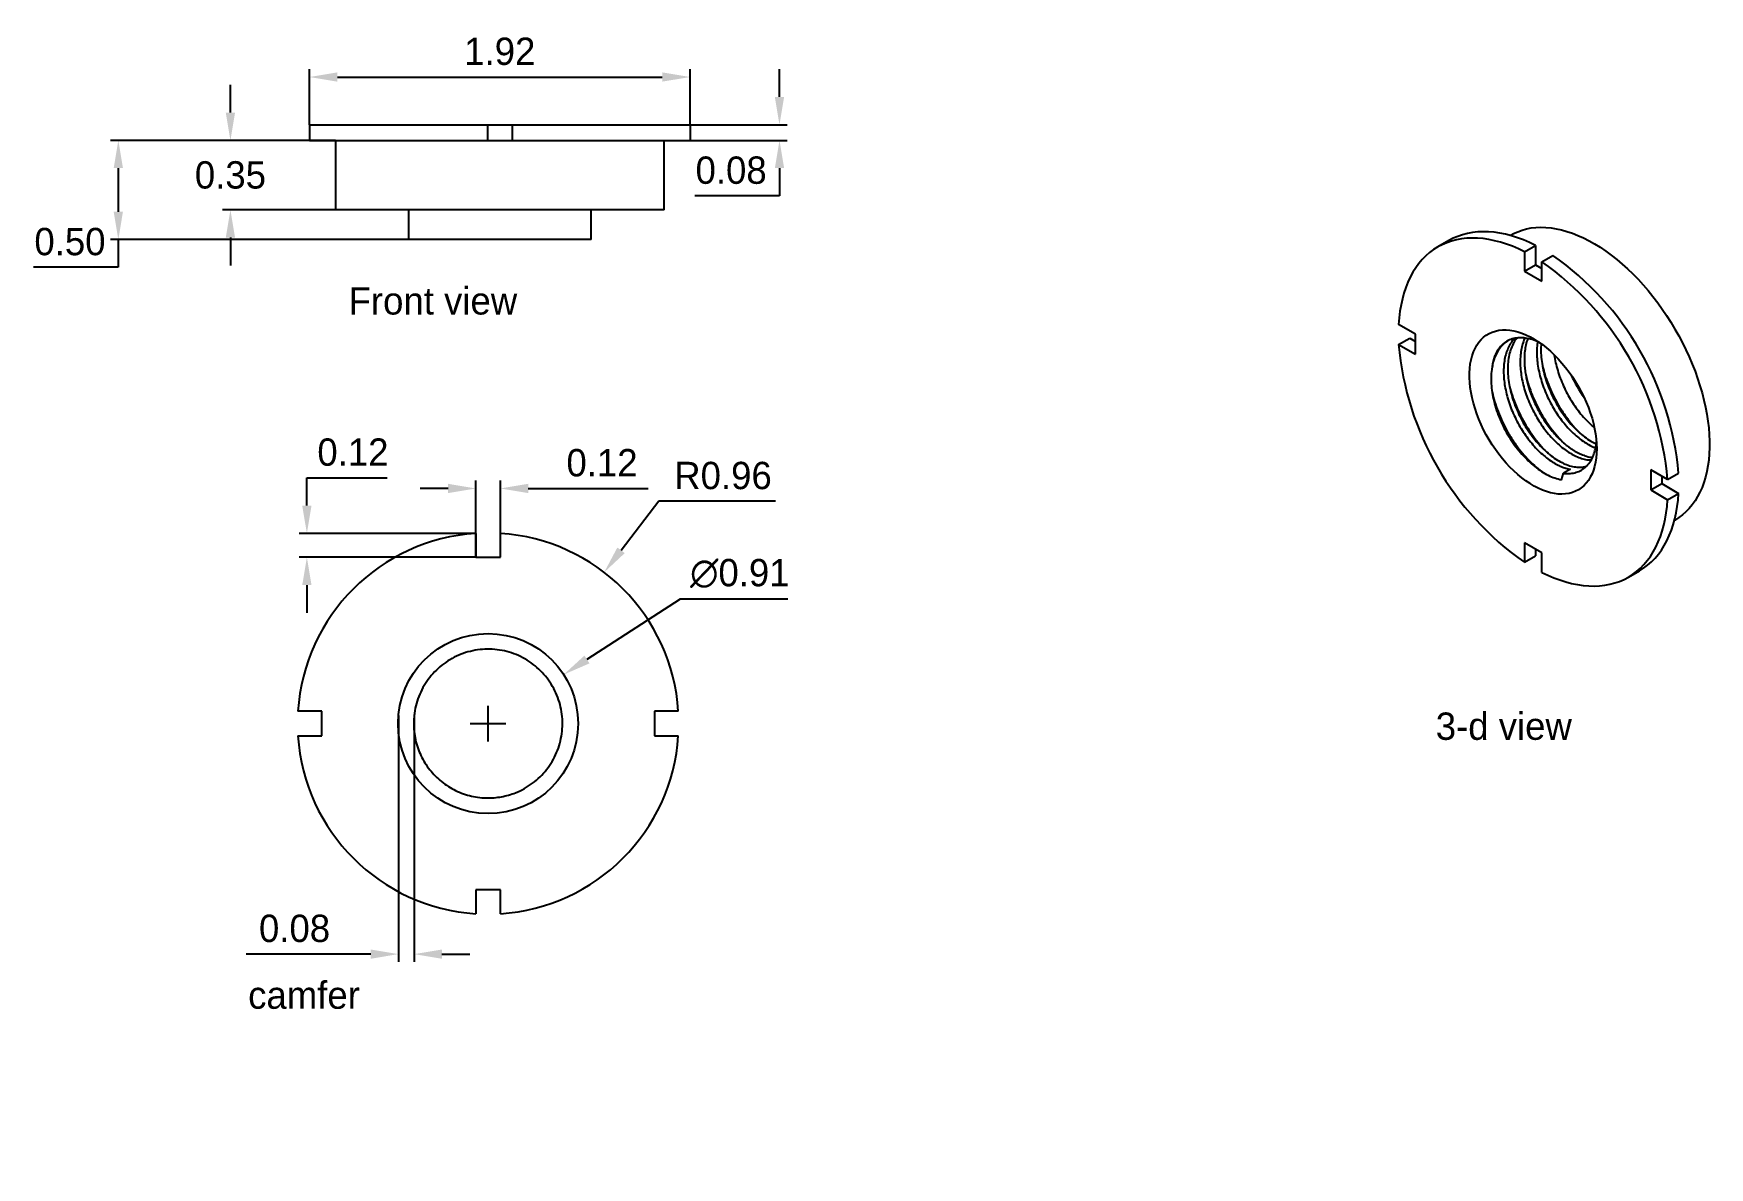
# Model space of a CAD drawing. Header units: inches. Extents: x 0.47 to 8.92, y 0.67 to 6.38.
import ezdxf

# ---------------------------------------------------------------- set-up
doc = ezdxf.new("R2010")
doc.units = ezdxf.units.IN
doc.header["$MEASUREMENT"] = 0
doc.header["$PDSIZE"] = -1
doc.dimstyles.get("Standard").update_dxf_attribs({"dimtxt": 0.18, "dimasz": 0.18, "dimexe": 0.18, "dimexo": 0.0625, "dimgap": 0.09, "dimtad": 0, "dimtih": 1, "dimtoh": 1, "dimdec": 4, "dimzin": 0, "dimdsep": 46, "dimtxsty": 'Standard', "dimcen": 0.09, "dimadec": 0, "dimazin": 0, "dimtfac": 1, "dimtdec": 4, "dimtofl": 0, "dimtmove": 0, "dimatfit": 3, "dimfxl": 1, "dimtolj": 1, "dimtzin": 0, "dimarcsym": 0})

# ---------------------------------------------------------------- blocks, each defined once
blk = doc.blocks.new('*D29')
at = {"color": 0, "lineweight": -2, "transparency": 16777216}
for p, q in [((1.8645, 5.9217), (1.8645, 6.2017)), ((3.7819, 5.9217), (3.7819, 6.2017)), ((2.0045, 6.1623), (3.6419, 6.1623))]:
    blk.add_line(p, q, dxfattribs=at)
at = {"color": 0, "transparency": 16777216}
for points in [[(2.0045, 6.1857), (2.0045, 6.139), (1.8645, 6.1623)], [(3.6419, 6.1857), (3.6419, 6.139), (3.7819, 6.1623)]]:
    blk.add_solid(points, dxfattribs=at)
at = {"layer": 'Defpoints', "color": 0, "transparency": 16777216}
for p in [(3.7819, 6.1623), (1.8645, 5.9217), (3.7819, 5.9217)]:
    blk.add_point(p, dxfattribs=at)
at = {"color": 0, "transparency": 16777216, "insert": (2.8232, 6.2912), "char_height": 0.1378, "attachment_point": 5}
blk.add_mtext('\\A1;1.92', dxfattribs=at)
blk = doc.blocks.new('*D30')
at = {"color": 0, "lineweight": -2, "transparency": 16777216}
for p, q in [((4.2329, 6.0617), (4.2329, 6.2017)), ((3.7819, 5.9217), (4.2722, 5.9217)), ((3.7819, 5.843), (4.2722, 5.843)), ((4.2329, 5.703), (4.2329, 5.563)), ((4.2329, 5.563), (3.8054, 5.563))]:
    blk.add_line(p, q, dxfattribs=at)
at = {"color": 0, "transparency": 16777216}
for points in [[(4.2095, 6.0617), (4.2562, 6.0617), (4.2329, 5.9217)], [(4.2095, 5.703), (4.2562, 5.703), (4.2329, 5.843)]]:
    blk.add_solid(points, dxfattribs=at)
at = {"layer": 'Defpoints', "color": 0, "transparency": 16777216}
for p in [(3.7819, 5.9217), (3.7819, 5.843), (4.2329, 5.843)]:
    blk.add_point(p, dxfattribs=at)
at = {"color": 0, "transparency": 16777216, "insert": (3.9891, 5.6919), "char_height": 0.1378, "attachment_point": 5}
blk.add_mtext('\\A1;0.08', dxfattribs=at)
blk = doc.blocks.new('*D31')
at = {"color": 0, "lineweight": -2, "transparency": 16777216}
for p, q in [((1.4652, 5.983), (1.4652, 6.123)), ((1.9945, 5.843), (1.4259, 5.843)), ((1.9945, 5.493), (1.4259, 5.493)), ((1.4652, 5.353), (1.4652, 5.213))]:
    blk.add_line(p, q, dxfattribs=at)
at = {"color": 0, "transparency": 16777216}
for points in [[(1.4419, 5.983), (1.4886, 5.983), (1.4652, 5.843)], [(1.4419, 5.353), (1.4886, 5.353), (1.4652, 5.493)]]:
    blk.add_solid(points, dxfattribs=at)
at = {"layer": 'Defpoints', "color": 0, "transparency": 16777216}
for p in [(1.9945, 5.843), (1.4652, 5.493), (1.9945, 5.493)]:
    blk.add_point(p, dxfattribs=at)
at = {"color": 0, "transparency": 16777216, "insert": (1.4652, 5.668), "char_height": 0.1378, "attachment_point": 5}
blk.add_mtext('\\A1;0.35', dxfattribs=at)
blk = doc.blocks.new('*D32')
at = {"color": 0, "lineweight": -2, "transparency": 16777216}
for p, q in [((1.8645, 5.843), (0.8608, 5.843)), ((0.9002, 5.703), (0.9002, 5.483)), ((2.3626, 5.343), (0.8608, 5.343)), ((0.9002, 5.343), (0.9002, 5.203)), ((0.9002, 5.203), (0.4727, 5.203))]:
    blk.add_line(p, q, dxfattribs=at)
at = {"color": 0, "transparency": 16777216}
for points in [[(0.8768, 5.703), (0.9235, 5.703), (0.9002, 5.843)], [(0.8768, 5.483), (0.9235, 5.483), (0.9002, 5.343)]]:
    blk.add_solid(points, dxfattribs=at)
at = {"layer": 'Defpoints', "color": 0, "transparency": 16777216}
for p in [(1.8645, 5.843), (0.9002, 5.343), (2.3626, 5.343)]:
    blk.add_point(p, dxfattribs=at)
at = {"color": 0, "transparency": 16777216, "insert": (0.6564, 5.3319), "char_height": 0.1378, "attachment_point": 5}
blk.add_mtext('\\A1;0.50', dxfattribs=at)
blk = doc.blocks.new('*D33')
at = {"color": 0, "lineweight": -2, "transparency": 16777216}
for p, q in [((3.6241, 4.0238), (3.4342, 3.7763)), ((4.2123, 4.0238), (3.6241, 4.0238)), ((2.7642, 2.8131), (2.7642, 2.9931)), ((2.6742, 2.9031), (2.8542, 2.9031))]:
    blk.add_line(p, q, dxfattribs=at)
at = {"color": 0, "transparency": 16777216}
blk.add_solid([(3.4157, 3.7905), (3.4527, 3.7621), (3.349, 3.6653)], dxfattribs=at)
at = {"layer": 'Defpoints', "color": 0, "transparency": 16777216}
for p in [(3.349, 3.6653), (2.7642, 2.9031)]:
    blk.add_point(p, dxfattribs=at)
at = {"color": 0, "transparency": 16777216, "insert": (3.9482, 4.1527), "char_height": 0.1378, "attachment_point": 5}
blk.add_mtext('\\A1;R0.96', dxfattribs=at)
blk = doc.blocks.new('*D34')
at = {"color": 0, "lineweight": -2, "transparency": 16777216}
for p, q in [((3.732, 3.5305), (3.2624, 3.2261)), ((4.2742, 3.5305), (3.732, 3.5305)), ((2.7642, 2.8131), (2.7642, 2.9931)), ((2.6742, 2.9031), (2.8542, 2.9031))]:
    blk.add_line(p, q, dxfattribs=at)
at = {"color": 0, "transparency": 16777216}
blk.add_solid([(3.2497, 3.2456), (3.2751, 3.2065), (3.1449, 3.1499)], dxfattribs=at)
at = {"layer": 'Defpoints', "color": 0, "transparency": 16777216}
for p in [(3.1449, 3.1499), (2.3835, 2.6562)]:
    blk.add_point(p, dxfattribs=at)
at = {"color": 0, "transparency": 16777216, "insert": (4.0331, 3.6594), "char_height": 0.1378, "attachment_point": 5}
blk.add_mtext('\\A1;∅0.91', dxfattribs=at)
blk = doc.blocks.new('*D35')
at = {"color": 0, "lineweight": -2, "transparency": 16777216}
for p, q in [((2.3122, 2.9434), (2.3122, 1.7015)), ((2.3914, 2.9434), (2.3914, 1.7015)), ((2.1722, 1.7409), (1.5448, 1.7409)), ((2.5314, 1.7409), (2.6714, 1.7409))]:
    blk.add_line(p, q, dxfattribs=at)
at = {"color": 0, "transparency": 16777216}
for points in [[(2.1722, 1.7642), (2.1722, 1.7175), (2.3122, 1.7409)], [(2.5314, 1.7642), (2.5314, 1.7175), (2.3914, 1.7409)]]:
    blk.add_solid(points, dxfattribs=at)
at = {"layer": 'Defpoints', "color": 0, "transparency": 16777216}
for p in [(2.3122, 2.9434), (2.3914, 2.9434), (2.3122, 1.7409)]:
    blk.add_point(p, dxfattribs=at)
at = {"color": 0, "transparency": 16777216, "insert": (1.7885, 1.8698), "char_height": 0.1378, "attachment_point": 5}
blk.add_mtext('\\A1;0.08', dxfattribs=at)
blk = doc.blocks.new('*D36')
at = {"color": 0, "lineweight": -2, "transparency": 16777216}
for p, q in [((1.8506, 4.0018), (1.8506, 4.1418)), ((1.8506, 4.1418), (2.2551, 4.1418)), ((2.7022, 3.8618), (1.8112, 3.8618)), ((2.7022, 3.7411), (1.8112, 3.7411)), ((1.8506, 3.6011), (1.8506, 3.4611))]:
    blk.add_line(p, q, dxfattribs=at)
at = {"color": 0, "transparency": 16777216}
for points in [[(1.8272, 4.0018), (1.8739, 4.0018), (1.8506, 3.8618)], [(1.8272, 3.6011), (1.8739, 3.6011), (1.8506, 3.7411)]]:
    blk.add_solid(points, dxfattribs=at)
at = {"layer": 'Defpoints', "color": 0, "transparency": 16777216}
for p in [(1.8506, 3.8618), (2.7022, 3.8618), (2.7022, 3.7411)]:
    blk.add_point(p, dxfattribs=at)
at = {"color": 0, "transparency": 16777216, "insert": (2.0828, 4.2707), "char_height": 0.1378, "attachment_point": 5}
blk.add_mtext('\\A1;0.12', dxfattribs=at)
blk = doc.blocks.new('*D37')
at = {"color": 0, "lineweight": -2, "transparency": 16777216}
for p, q in [((2.5622, 4.0883), (2.4222, 4.0883)), ((2.7022, 3.7411), (2.7022, 4.1277)), ((2.8262, 3.7411), (2.8262, 4.1277)), ((2.9662, 4.0883), (3.5707, 4.0883))]:
    blk.add_line(p, q, dxfattribs=at)
at = {"color": 0, "transparency": 16777216}
for points in [[(2.5622, 4.1117), (2.5622, 4.065), (2.7022, 4.0883)], [(2.9662, 4.1117), (2.9662, 4.065), (2.8262, 4.0883)]]:
    blk.add_solid(points, dxfattribs=at)
at = {"layer": 'Defpoints', "color": 0, "transparency": 16777216}
for p in [(2.8262, 4.0883), (2.7022, 3.7411), (2.8262, 3.7411)]:
    blk.add_point(p, dxfattribs=at)
at = {"color": 0, "transparency": 16777216, "insert": (3.3384, 4.2172), "char_height": 0.1378, "attachment_point": 5}
blk.add_mtext('\\A1;0.12', dxfattribs=at)

msp = doc.modelspace()

# ---------------------------------------------------------------- linework, layer by layer
at = {"color": 7, "linetype": 'Continuous', "lineweight": 25}
for p, q in [((1.8645, 5.9217), (1.8645, 5.843)), ((1.8645, 5.9217), (3.7819, 5.9217)), ((2.7612, 5.9217), (2.7612, 5.843)), ((2.8852, 5.9217), (2.8852, 5.843)), ((3.7819, 5.9217), (3.7819, 5.843)), ((1.8645, 5.843), (3.7819, 5.843)), ((1.9945, 5.843), (1.9945, 5.493)), ((3.652, 5.493), (3.652, 5.843)), ((3.652, 5.493), (1.9945, 5.493)), ((2.3626, 5.493), (2.3626, 5.343)), ((3.2839, 5.343), (3.2839, 5.493)), ((3.2839, 5.343), (2.3626, 5.343)), ((7.6071, 5.3377), (7.5514, 5.3055)), ((7.9205, 5.3663), (7.916, 5.3637)), ((7.9879, 5.2817), (8.0435, 5.3138)), ((7.9879, 5.2817), (7.9879, 5.1831)), ((8.0435, 5.3138), (8.0435, 5.2152)), ((8.0756, 5.231), (8.1312, 5.2632)), ((7.9879, 5.1831), (8.0435, 5.2152)), ((7.9879, 5.1831), (8.0756, 5.1325)), ((8.0435, 5.2152), (8.0756, 5.1968)), ((8.0756, 5.1325), (8.0756, 5.231)), ((7.4392, 4.8662), (7.3538, 4.9155)), ((7.3538, 4.8142), (7.4095, 4.8464)), ((7.4095, 4.8464), (7.4392, 4.8293)), ((7.4392, 4.765), (7.4392, 4.8662)), ((7.3538, 4.8142), (7.4392, 4.765)), ((8.1741, 4.1324), (8.185, 4.1646)), ((8.2204, 4.185), (8.185, 4.1646)), ((8.6243, 4.1821), (8.6243, 4.0808)), ((8.7096, 4.1328), (8.6243, 4.1821)), ((8.6799, 4.15), (8.6799, 4.113)), ((8.7096, 4.1328), (8.7653, 4.165)), ((8.6243, 4.0808), (8.6799, 4.113)), ((8.6243, 4.0808), (8.7096, 4.0316)), ((8.6799, 4.113), (8.7653, 4.0637)), ((8.7096, 4.0316), (8.7653, 4.0637)), ((8.7447, 3.9282), (8.7492, 3.9308)), ((2.7022, 3.8618), (2.7022, 3.7411)), ((2.8262, 3.7411), (2.8262, 3.8618)), ((8.0756, 3.764), (7.9879, 3.8146)), ((7.9879, 3.8146), (7.9879, 3.716)), ((2.7022, 3.7411), (2.8262, 3.7411)), ((7.9879, 3.716), (8.0435, 3.7482)), ((8.0435, 3.7825), (8.0435, 3.7482)), ((8.0756, 3.6654), (8.0756, 3.764)), ((8.512, 3.6415), (8.5677, 3.6737)), ((1.9262, 2.9651), (1.8055, 2.9651)), ((1.9262, 2.8411), (1.9262, 2.9651)), ((3.6022, 2.9651), (3.6022, 2.8411)), ((3.7229, 2.9651), (3.6022, 2.9651)), ((1.8055, 2.8411), (1.9262, 2.8411)), ((3.6022, 2.8411), (3.7229, 2.8411)), ((2.8262, 2.0651), (2.7022, 2.0651)), ((2.7022, 2.0651), (2.7022, 1.9444)), ((2.8262, 1.9444), (2.8262, 2.0651))]:
    msp.add_line(p, q, dxfattribs=at)
at = {"color": 7, "linetype": 'Continuous', "lineweight": 25, "flags": 128}
for points in [[(7.9879, 5.2817), (7.9574, 5.2962), (7.927, 5.309), (7.8969, 5.3202), (7.8671, 5.3296), (7.8376, 5.3373), (7.8084, 5.3433), (7.7798, 5.3475), (7.7516, 5.3499), (7.724, 5.3505), (7.6971, 5.3494), (7.6708, 5.3465), (7.6452, 5.3418), (7.6205, 5.3353), (7.5965, 5.3271), (7.5735, 5.3172), (7.5514, 5.3055), (7.5302, 5.2922), (7.5101, 5.2772), (7.491, 5.2606), (7.473, 5.2423), (7.4562, 5.2225), (7.4405, 5.2012), (7.4261, 5.1785), (7.4128, 5.1542), (7.4008, 5.1287), (7.3901, 5.1017), (7.3807, 5.0735), (7.3726, 5.0441), (7.3659, 5.0135), (7.3605, 4.9819), (7.3565, 4.9492), (7.3538, 4.9155)], [(8.0435, 5.3138), (8.0131, 5.3283), (7.9827, 5.3412), (7.9526, 5.3523), (7.9228, 5.3618), (7.8932, 5.3695), (7.8641, 5.3754), (7.8354, 5.3796), (7.8073, 5.382), (7.7797, 5.3827), (7.7527, 5.3815), (7.7265, 5.3786), (7.7009, 5.3739), (7.6761, 5.3675), (7.6522, 5.3592), (7.6292, 5.3493), (7.6071, 5.3377)], [(7.9205, 5.3663), (7.9331, 5.3731), (7.954, 5.3827), (7.9758, 5.3906), (7.9984, 5.3968), (8.0218, 5.4013), (8.0459, 5.4041), (8.0707, 5.4051), (8.0961, 5.4044), (8.122, 5.4019), (8.1484, 5.3977), (8.1753, 5.3918), (8.2025, 5.3842), (8.23, 5.3748), (8.2578, 5.3639), (8.2857, 5.3512), (8.3138, 5.337), (8.3419, 5.3211), (8.37, 5.3038), (8.398, 5.2849), (8.4259, 5.2645), (8.4535, 5.2428), (8.4809, 5.2196), (8.5079, 5.1952), (8.5346, 5.1695), (8.5608, 5.1426), (8.5864, 5.1145), (8.6115, 5.0854), (8.636, 5.0553), (8.6597, 5.0242), (8.6827, 4.9923), (8.7049, 4.9596), (8.7263, 4.9262), (8.7468, 4.8921), (8.7663, 4.8575), (8.7848, 4.8224), (8.8023, 4.7869), (8.8187, 4.7511), (8.834, 4.715), (8.8481, 4.6788), (8.8611, 4.6425), (8.8729, 4.6063), (8.8834, 4.5701), (8.8926, 4.5341), (8.9006, 4.4984), (8.9073, 4.463), (8.9126, 4.4281), (8.9167, 4.3936), (8.9194, 4.3598), (8.9207, 4.3266), (8.9207, 4.2941), (8.9194, 4.2625), (8.9167, 4.2317), (8.9126, 4.2019), (8.9073, 4.1732), (8.9006, 4.1455), (8.8926, 4.119), (8.8834, 4.0937), (8.8729, 4.0697), (8.8611, 4.047), (8.8481, 4.0257), (8.834, 4.0058), (8.8187, 3.9874), (8.8023, 3.9705), (8.7848, 3.9552), (8.7663, 3.9415), (8.7492, 3.9308)], [(8.3526, 4.2883), (8.3519, 4.2647), (8.3499, 4.242), (8.3465, 4.2203), (8.3418, 4.1996), (8.3359, 4.18), (8.3286, 4.1617), (8.3201, 4.1447), (8.3104, 4.1291), (8.2996, 4.1149), (8.2876, 4.1023), (8.2745, 4.0912), (8.2604, 4.0817), (8.2454, 4.0738), (8.2294, 4.0676), (8.2127, 4.0631), (8.1951, 4.0604), (8.1769, 4.0593), (8.1581, 4.06), (8.1387, 4.0625), (8.1189, 4.0666), (8.0988, 4.0725), (8.0783, 4.0801), (8.0577, 4.0893), (8.0369, 4.1001), (8.0161, 4.1125), (7.9954, 4.1264), (7.9749, 4.1417), (7.9545, 4.1585), (7.9345, 4.1765), (7.915, 4.1958), (7.8959, 4.2163), (7.8773, 4.2379), (7.8594, 4.2604), (7.8423, 4.2839), (7.8259, 4.3081), (7.8104, 4.333), (7.7958, 4.3585), (7.7823, 4.3845), (7.7697, 4.4109), (7.7583, 4.4375), (7.748, 4.4643), (7.7389, 4.4911), (7.731, 4.5179), (7.7244, 4.5445), (7.7191, 4.5707), (7.7151, 4.5966), (7.7124, 4.6219), (7.711, 4.6467), (7.711, 4.6706), (7.7124, 4.6938), (7.7151, 4.7161), (7.7191, 4.7373), (7.7244, 4.7574), (7.731, 4.7763), (7.7389, 4.794), (7.748, 4.8103), (7.7583, 4.8252), (7.7697, 4.8386), (7.7823, 4.8505), (7.7958, 4.8609), (7.8104, 4.8695), (7.8259, 4.8766), (7.8423, 4.8819), (7.8594, 4.8855), (7.8773, 4.8874), (7.8959, 4.8876), (7.915, 4.886), (7.9345, 4.8827), (7.9545, 4.8777), (7.9749, 4.871), (7.9954, 4.8626), (8.0161, 4.8526), (8.0369, 4.841), (8.0577, 4.8278), (8.0783, 4.8132), (8.0988, 4.7971), (8.1189, 4.7797), (8.1387, 4.761), (8.1581, 4.7411), (8.1769, 4.7201), (8.1951, 4.698), (8.2127, 4.675), (8.2294, 4.6512), (8.2454, 4.6266), (8.2604, 4.6014), (8.2745, 4.5756), (8.2876, 4.5494), (8.2996, 4.5229), (8.3104, 4.4961), (8.3201, 4.4693), (8.3286, 4.4425), (8.3359, 4.4158), (8.3418, 4.3894), (8.3465, 4.3633), (8.3499, 4.3377), (8.3519, 4.3127), (8.3526, 4.2883)], [(8.5677, 3.6737), (8.5677, 3.6737), (8.5889, 3.687), (8.609, 3.702), (8.6281, 3.7186), (8.6461, 3.7369), (8.6629, 3.7567), (8.6786, 3.778), (8.693, 3.8007), (8.7063, 3.825), (8.7183, 3.8505), (8.729, 3.8775), (8.7384, 3.9057), (8.7465, 3.9351), (8.7532, 3.9657), (8.7586, 3.9973), (8.7626, 4.03), (8.7653, 4.0637)], [(8.0756, 3.6654), (8.106, 3.6509), (8.1364, 3.638), (8.1665, 3.6269), (8.1963, 3.6174), (8.2259, 3.6097), (8.255, 3.6038), (8.2836, 3.5996), (8.3118, 3.5972), (8.3394, 3.5965), (8.3664, 3.5977), (8.3926, 3.6006), (8.4182, 3.6053), (8.443, 3.6118), (8.4669, 3.62), (8.4899, 3.6299), (8.5121, 3.6415), (8.5332, 3.6549), (8.5533, 3.6699), (8.5724, 3.6865), (8.5904, 3.7047), (8.6072, 3.7245), (8.6229, 3.7458), (8.6374, 3.7686), (8.6506, 3.7928), (8.6626, 3.8184), (8.6733, 3.8453), (8.6827, 3.8735), (8.6908, 3.9029), (8.6975, 3.9335), (8.7029, 3.9652), (8.7069, 3.9979), (8.7096, 4.0316)]]:
    msp.add_lwpolyline(points, dxfattribs=at)
at = {"color": 7, "linetype": 'Continuous', "lineweight": 25}
msp.add_circle((2.7642, 2.9031), 0.4537, dxfattribs=at)
for centre, radius, start, end in [((7.2668, 4.032), 1.5044, 5.07228, 54.92772), ((7.2111, 3.9998), 1.5044, 5.07228, 54.92772), ((8.8523, 4.9472), 1.5044, 185.07228, 234.92772), ((8.8118, 4.9239), 0.6448, 204.21337, 215.78126), ((2.7642, 2.9031), 0.9607, 93.7007, 176.2993), ((2.7642, 2.9031), 0.9607, 3.7007, 86.2993), ((2.7642, 2.9031), 0.9607, 183.7007, 266.2993), ((2.7642, 2.9031), 0.9607, 273.7007, 356.2993)]:
    msp.add_arc(centre, radius, start, end, dxfattribs=at)
for points, knots in [([(8.0612, 4.825), (8.0584, 4.8265), (8.044, 4.8339), (8.0186, 4.8417), (7.9856, 4.8482), (7.9544, 4.8484), (7.9255, 4.8428), (7.8993, 4.8314), (7.8764, 4.8144), (7.8571, 4.7922), (7.8431, 4.7675), (7.8335, 4.7422), (7.8271, 4.7176), (7.8249, 4.6997), (7.8238, 4.6908)], [0, 0, 0, 0, 0.0233404, 0.1192957, 0.2152511, 0.3112064, 0.4071618, 0.5031171, 0.5990725, 0.6950278, 0.7909832, 0.8606554, 0.9303277, 1, 1, 1, 1]), ([(7.904, 4.8322), (7.8976, 4.8279), (7.8835, 4.8185), (7.8656, 4.7987), (7.8497, 4.7748), (7.8377, 4.7484), (7.8288, 4.7205), (7.8254, 4.7007), (7.8238, 4.6909)], [0, 0, 0, 0, 0.153988, 0.3351176, 0.512196, 0.6852228, 0.8444071, 1, 1, 1, 1]), ([(7.937, 4.8439), (7.9313, 4.8372), (7.9198, 4.8235), (7.9061, 4.7984), (7.8953, 4.7701), (7.8877, 4.7389), (7.8835, 4.7053), (7.8827, 4.6695), (7.8852, 4.6321), (7.891, 4.5936), (7.9, 4.5543), (7.9121, 4.5148), (7.9271, 4.4756), (7.9449, 4.4372), (7.965, 4.4001), (7.9873, 4.3645), (8.0115, 4.3312), (8.0373, 4.3004), (8.0643, 4.2726), (8.0921, 4.248), (8.1204, 4.227), (8.1475, 4.2105), (8.1732, 4.1983), (8.1972, 4.1896), (8.2127, 4.1866), (8.2204, 4.185)], [0, 0, 0, 0, 0.04325, 0.087485, 0.131716, 0.176088, 0.220319, 0.264552, 0.308926, 0.353158, 0.39739, 0.441762, 0.485993, 0.530224, 0.574597, 0.618828, 0.66306, 0.707432, 0.751664, 0.795895, 0.840268, 0.884499, 0.922969, 0.961531, 1, 1, 1, 1]), ([(7.9506, 4.8466), (7.948, 4.8436), (7.9388, 4.833), (7.9269, 4.8102), (7.915, 4.7789), (7.9073, 4.7437), (7.9036, 4.7058), (7.9041, 4.6654), (7.9087, 4.6233), (7.9173, 4.58), (7.9297, 4.5363), (7.9457, 4.4928), (7.9651, 4.4502), (7.9875, 4.4091), (8.0126, 4.3701), (8.0398, 4.3338), (8.0689, 4.3008), (8.0992, 4.2715), (8.1304, 4.2465), (8.1619, 4.226), (8.1931, 4.2105), (8.2236, 4.2), (8.2529, 4.1949), (8.2785, 4.1945), (8.2932, 4.1983), (8.2996, 4.1999)], [0, 0, 0, 0, 0.0180305, 0.0631842, 0.1083199, 0.1534299, 0.1985399, 0.2436499, 0.2887599, 0.33387, 0.3789801, 0.4240901, 0.4692002, 0.5143104, 0.5594205, 0.6045307, 0.6496408, 0.694751, 0.7398612, 0.7849715, 0.8300817, 0.875192, 0.9203023, 0.9654125, 1, 1, 1, 1]), ([(7.9906, 4.8463), (7.9873, 4.8389), (7.98, 4.8225), (7.9725, 4.7935), (7.9676, 4.7603), (7.9661, 4.7249), (7.968, 4.6879), (7.9731, 4.6495), (7.9815, 4.6103), (7.9929, 4.5708), (8.0074, 4.5316), (8.0247, 4.493), (8.0443, 4.4555), (8.0663, 4.4196), (8.0901, 4.3858), (8.1156, 4.3545), (8.1424, 4.3261), (8.1701, 4.3008), (8.1983, 4.279), (8.2267, 4.2611), (8.2549, 4.2471), (8.2825, 4.2374), (8.3056, 4.2322), (8.3189, 4.2319), (8.3237, 4.2319)], [0, 0, 0, 0, 0.038224, 0.0849, 0.131579, 0.178407, 0.225087, 0.271762, 0.318586, 0.365262, 0.411941, 0.458769, 0.505449, 0.552124, 0.598948, 0.645624, 0.692302, 0.73913, 0.785808, 0.832484, 0.879309, 0.925984, 0.972661, 1, 1, 1, 1]), ([(8.0054, 4.8435), (8.004, 4.8403), (7.9988, 4.8281), (7.9933, 4.8043), (7.9886, 4.7736), (7.9871, 4.743), (7.9879, 4.7135), (7.9908, 4.6838), (7.9954, 4.6545), (8.0016, 4.6263), (8.0084, 4.6014), (8.0152, 4.58), (8.0219, 4.5611), (8.0273, 4.5472), (8.031, 4.5383), (8.0324, 4.535), (8.0329, 4.5338), (8.0331, 4.5334), (8.0331, 4.5332), (8.0332, 4.5332), (8.0332, 4.5331), (8.0332, 4.5331), (8.0332, 4.5331), (8.0332, 4.5331), (8.0381, 4.5218), (8.0491, 4.4979), (8.0687, 4.4614), (8.0901, 4.4274), (8.1123, 4.3965), (8.1342, 4.3694), (8.1585, 4.343), (8.1803, 4.3224), (8.1987, 4.307), (8.2131, 4.2959), (8.2277, 4.2857), (8.2462, 4.2742), (8.2681, 4.2626), (8.2956, 4.2518), (8.3168, 4.2456), (8.3289, 4.245), (8.3311, 4.2448)], [0, 0, 0, 0, 0.017241, 0.065888, 0.111504, 0.154089, 0.193641, 0.230161, 0.269978, 0.305428, 0.33651, 0.363223, 0.385567, 0.407352, 0.415685, 0.419211, 0.420025, 0.420423, 0.420619, 0.420668, 0.42068, 0.420686, 0.420688, 0.420688, 0.420689, 0.464039, 0.512219, 0.565227, 0.60537, 0.647898, 0.69281, 0.740106, 0.764658, 0.789806, 0.815551, 0.840864, 0.885822, 0.929842, 0.987058, 1, 1, 1, 1]), ([(8.0547, 4.8283), (8.0538, 4.8239), (8.051, 4.8086), (8.0498, 4.7802), (8.0508, 4.7435), (8.0554, 4.7053), (8.0631, 4.6663), (8.074, 4.6268), (8.0879, 4.5875), (8.1045, 4.5487), (8.1238, 4.511), (8.1453, 4.4748), (8.1687, 4.4405), (8.194, 4.4087), (8.2205, 4.3797), (8.2481, 4.3537), (8.2762, 4.3313), (8.3046, 4.3127), (8.3281, 4.2998), (8.3418, 4.2949), (8.3463, 4.2932)], [0, 0, 0, 0, 0.024329, 0.083437, 0.142544, 0.201841, 0.260949, 0.320058, 0.379355, 0.438465, 0.497572, 0.556868, 0.615976, 0.675087, 0.734387, 0.793498, 0.852605, 0.911901, 0.971008, 1, 1, 1, 1]), ([(8.0725, 4.8167), (8.0723, 4.8144), (8.0704, 4.7998), (8.0709, 4.7702), (8.0743, 4.7286), (8.0822, 4.6855), (8.0938, 4.6419), (8.1091, 4.5983), (8.1278, 4.5554), (8.1496, 4.5139), (8.1741, 4.4744), (8.2009, 4.4375), (8.2296, 4.4038), (8.2598, 4.3737), (8.2908, 4.3478), (8.3211, 4.3268), (8.3407, 4.317), (8.35, 4.3124)], [0, 0, 0, 0, 0.012893, 0.083964, 0.155036, 0.226107, 0.297178, 0.36825, 0.439321, 0.510392, 0.581463, 0.652534, 0.723605, 0.794676, 0.865747, 0.936818, 1, 1, 1, 1]), ([(8.1382, 4.7613), (8.1382, 4.7612), (8.1395, 4.7485), (8.1451, 4.7222), (8.155, 4.6829), (8.1684, 4.6434), (8.1846, 4.6045), (8.2033, 4.5666), (8.2244, 4.53), (8.2475, 4.4953), (8.2724, 4.463), (8.2987, 4.4334), (8.3214, 4.411), (8.3353, 4.3998), (8.3398, 4.3961)], [0, 0, 0, 0, 0.000762, 0.09594, 0.191422, 0.286599, 0.381782, 0.477269, 0.572452, 0.66763, 0.763112, 0.85829, 0.953469, 1, 1, 1, 1]), ([(7.8232, 4.6872), (7.8195, 4.6616), (7.819, 4.6342), (7.8226, 4.5909), (7.8246, 4.5759), (7.83, 4.5459), (7.8334, 4.5308), (7.8416, 4.5005), (7.8464, 4.4852), (7.8575, 4.4546), (7.8637, 4.4393), (7.8772, 4.4094), (7.8844, 4.3947), (7.9001, 4.3658), (7.9086, 4.3514), (7.9353, 4.3099), (7.9545, 4.2844), (7.9857, 4.2492), (7.9965, 4.238), (8.0182, 4.2173), (8.0292, 4.2077), (8.0515, 4.1899), (8.0628, 4.1818), (8.0856, 4.1671), (8.0969, 4.1606), (8.1193, 4.1495), (8.1304, 4.1448), (8.1524, 4.1373), (8.1634, 4.1344), (8.1741, 4.1324)], [0, 0, 0, 0, 0.125, 0.125, 0.1875, 0.1875, 0.25, 0.25, 0.3125, 0.3125, 0.375, 0.375, 0.4375, 0.4375, 0.5, 0.5, 0.625, 0.625, 0.6875, 0.6875, 0.75, 0.75, 0.8125, 0.8125, 0.875, 0.875, 0.9375, 0.9375, 1, 1, 1, 1]), ([(7.9945, 4.6626), (7.9966, 4.6531), (8.0025, 4.6267), (8.0171, 4.5833), (8.0376, 4.5331), (8.0619, 4.4841), (8.0898, 4.4368), (8.1206, 4.3921), (8.1537, 4.3518), (8.1771, 4.3259), (8.1893, 4.315), (8.1897, 4.3147)], [0, 0, 0, 0, 0.074354, 0.206261, 0.336588, 0.468095, 0.600793, 0.733646, 0.865609, 0.995959, 1, 1, 1, 1]), ([(8.0796, 4.7035), (8.0831, 4.6897), (8.0909, 4.6591), (8.1082, 4.6117), (8.1302, 4.5619), (8.156, 4.5135), (8.185, 4.4671), (8.2169, 4.4241), (8.2469, 4.3886), (8.2667, 4.3697), (8.2746, 4.3621)], [0, 0, 0, 0, 0.108502, 0.241741, 0.374141, 0.508222, 0.643104, 0.777725, 0.911036, 1, 1, 1, 1]), ([(7.8254, 4.5736), (7.8291, 4.558), (7.8369, 4.5254), (7.8542, 4.4759), (7.8755, 4.426), (7.9006, 4.3773), (7.9292, 4.3305), (7.9605, 4.2867), (7.994, 4.2466), (8.0292, 4.2113), (8.0573, 4.1864), (8.0736, 4.1752), (8.0776, 4.1724)], [0, 0, 0, 0, 0.100211, 0.208222, 0.315197, 0.423436, 0.532472, 0.641448, 0.749512, 0.856478, 0.964669, 1, 1, 1, 1]), ([(7.9135, 4.6024), (7.9178, 4.5865), (7.9267, 4.5538), (7.9456, 4.5044), (7.9684, 4.4549), (7.995, 4.4069), (8.0247, 4.361), (8.057, 4.3189), (8.0851, 4.2866), (8.1027, 4.2703), (8.1084, 4.265)], [0, 0, 0, 0, 0.126236, 0.260306, 0.394294, 0.529906, 0.666096, 0.801792, 0.935943, 1, 1, 1, 1]), ([(8.185, 4.1646), (8.1863, 4.1645), (8.1983, 4.1631), (8.2203, 4.163), (8.2493, 4.1686), (8.2754, 4.18), (8.2984, 4.1969), (8.3177, 4.2192), (8.3331, 4.2463), (8.344, 4.2781), (8.3499, 4.3042), (8.3507, 4.3205), (8.3509, 4.3238)], [0, 0, 0, 0, 0.014336, 0.133736, 0.253136, 0.372537, 0.491937, 0.611337, 0.730738, 0.850138, 0.969538, 1, 1, 1, 1]), ([(2.9022, 2.5544), (2.9329, 2.5666), (2.962, 2.5828), (3.015, 2.6223), (3.0388, 2.6456), (3.0796, 2.6976), (3.0965, 2.7262), (3.1223, 2.7871), (3.1312, 2.8192), (3.1402, 2.8846), (3.1403, 2.9179), (3.132, 2.9835), (3.1234, 3.0157), (3.0982, 3.0767), (3.0815, 3.1056), (3.0413, 3.1579), (3.0176, 3.1814), (2.9651, 3.2214), (2.9361, 3.238), (2.8749, 3.2629), (2.8427, 3.2712), (2.7771, 3.2793), (2.7438, 3.279), (2.6784, 3.2696), (2.6464, 3.2606), (2.5857, 3.2345), (2.5571, 3.2174), (2.5053, 3.1764), (2.4822, 3.1524), (2.4429, 3.0993), (2.4268, 3.0701), (2.4028, 3.0086), (2.3949, 2.9762), (2.3914, 2.9434)], [0, 0, 0, 0, 0.0625, 0.0625, 0.125, 0.125, 0.1875, 0.1875, 0.25, 0.25, 0.3125, 0.3125, 0.375, 0.375, 0.4375, 0.4375, 0.5, 0.5, 0.5625, 0.5625, 0.625, 0.625, 0.6875, 0.6875, 0.75, 0.75, 0.8125, 0.8125, 0.875, 0.875, 0.9375, 0.9375, 1, 1, 1, 1]), ([(2.3927, 2.9521), (2.3913, 2.9401), (2.3884, 2.9142), (2.3896, 2.8739), (2.3952, 2.832), (2.4055, 2.7909), (2.4204, 2.7514), (2.4396, 2.7137), (2.4629, 2.6784), (2.4901, 2.646), (2.5207, 2.6168), (2.5544, 2.5913), (2.5908, 2.5697), (2.6293, 2.5523), (2.6696, 2.5394), (2.7111, 2.5311), (2.7532, 2.5275), (2.7936, 2.5285), (2.8319, 2.5337), (2.8677, 2.5419), (2.8907, 2.5502), (2.9022, 2.5544)], [0, 0, 0, 0, 0.046371, 0.100472, 0.154746, 0.208847, 0.262947, 0.317218, 0.371318, 0.425417, 0.479689, 0.533788, 0.587888, 0.64216, 0.69626, 0.750359, 0.804631, 0.858731, 0.905783, 0.952948, 1, 1, 1, 1])]:
    msp.add_open_spline(points, degree=3, knots=knots, dxfattribs=at)
for points in [[(7.8238, 4.691), (7.8236, 4.6897), (7.8234, 4.6884), (7.8233, 4.6871)], [(2.3914, 2.9436), (2.3912, 2.942), (2.391, 2.9404), (2.3909, 2.9388)]]:
    msp.add_open_spline(points, degree=3, dxfattribs=at)

# ---------------------------------------------------------------- texts
at = {"char_height": 0.1378, "attachment_point": 1}
for s, width, insert in [('Front view', 1.364477, (2.0609, 5.1028)), ('3-d view', 1.595577, (7.5409, 2.9588)), ('camfer', 0.594719, (1.5547, 1.6031))]:
    msp.add_mtext_dynamic_manual_height_columns(s, width=width, gutter_width=0.689, heights=[0], dxfattribs=dict(at, insert=insert))

# ---------------------------------------------------------------- dimensions: what is measured, and where the dimension line sits
for base, p1, p2, picture, middle in [((3.7819, 6.1623), (1.8645, 5.9217), (3.7819, 5.9217), '*D29', (2.8232, 6.2912)), ((2.8262, 4.0883), (2.7022, 3.7411), (2.8262, 3.7411), '*D37', (3.3384, 4.2172)), ((2.3122, 1.7409), (2.3914, 2.9434), (2.3122, 2.9434), '*D35', (1.7885, 1.8698))]:
    dim = msp.add_linear_dim(base=base, p1=p1, p2=p2, dimstyle='Standard', override={"dimtxt": 0.137795, "dimasz": 0.14, "dimexe": 0.03937, "dimexo": 0, "dimgap": 0.06, "dimtad": 1, "dimdec": 2, "dimzin": 1, "dimadec": 2, "dimtdec": 2, "dimtzin": 1})
    dim.commit()
    dim.dimension.update_dxf_attribs({"geometry": picture, "text_midpoint": middle})
for base, p1, p2, picture, middle in [((4.2329, 5.843), (3.7819, 5.9217), (3.7819, 5.843), '*D30', (3.9891, 5.6919)), ((1.4652, 5.493), (1.9945, 5.843), (1.9945, 5.493), '*D31', (1.4652, 5.668)), ((0.9002, 5.343), (1.8645, 5.843), (2.3626, 5.343), '*D32', (0.6564, 5.3319)), ((1.8506, 3.8618), (2.7022, 3.7411), (2.7022, 3.8618), '*D36', (2.0828, 4.2707))]:
    dim = msp.add_linear_dim(base=base, p1=p1, p2=p2, angle=90, dimstyle='Standard', override={"dimtxt": 0.137795, "dimasz": 0.14, "dimexe": 0.03937, "dimexo": 0, "dimgap": 0.06, "dimtad": 1, "dimdec": 2, "dimzin": 1, "dimadec": 2, "dimtdec": 2, "dimtzin": 1})
    dim.commit()
    dim.dimension.update_dxf_attribs({"geometry": picture, "text_midpoint": middle})
dim = msp.add_radius_dim(center=(2.7642, 2.9031), mpoint=(3.349, 3.6653), dimstyle='Standard', override={"dimtxt": 0.137795, "dimasz": 0.14, "dimexe": 0.03937, "dimexo": 0, "dimgap": 0.06, "dimtad": 1, "dimdec": 2, "dimzin": 1, "dimadec": 2, "dimtdec": 2, "dimtzin": 1})
dim.commit()
dim.dimension.update_dxf_attribs({"geometry": '*D33', "text_midpoint": (3.9482, 4.0238), "dimtype": 164})
dim = msp.add_diameter_dim_2p(p1=(2.3835, 2.6562), p2=(3.1449, 3.1499), dimstyle='Standard', override={"dimtxt": 0.137795, "dimasz": 0.14, "dimexe": 0.03937, "dimexo": 0, "dimgap": 0.06, "dimtad": 1, "dimdec": 2, "dimzin": 1, "dimadec": 2, "dimtdec": 2, "dimtzin": 1})
dim.commit()
dim.dimension.update_dxf_attribs({"geometry": '*D34', "text_midpoint": (4.0331, 3.5305), "dimtype": 163})

doc.saveas('drawing.dxf')
